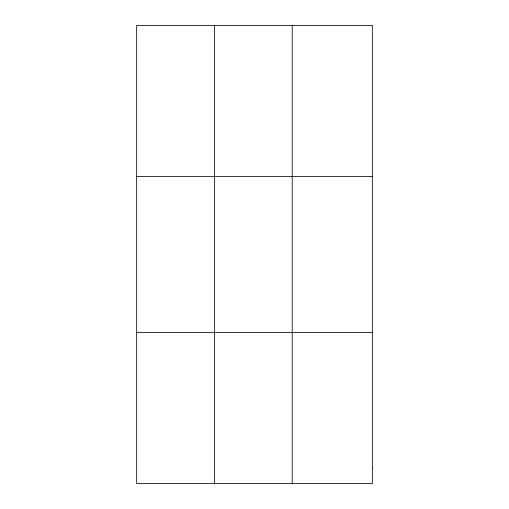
<?xml version="1.0" encoding="UTF-8"?>
<svg xmlns="http://www.w3.org/2000/svg" width="509" height="509" viewBox="0 0 509 509"><rect width="100%" height="100%" fill="white"/><g stroke="black" fill="none" stroke-linecap="round" stroke-linejoin="round"><path stroke-width="0.76" d="M214.435 483.55L214.435 25.45M292.211 483.55L292.211 25.45M136.66 176.623L372.34 176.623M136.66 332.377L372.34 332.377M372.34 468.433L372.34 483.55L136.66 483.55L136.66 25.45L372.34 25.45L372.34 468.433"/></g></svg>
